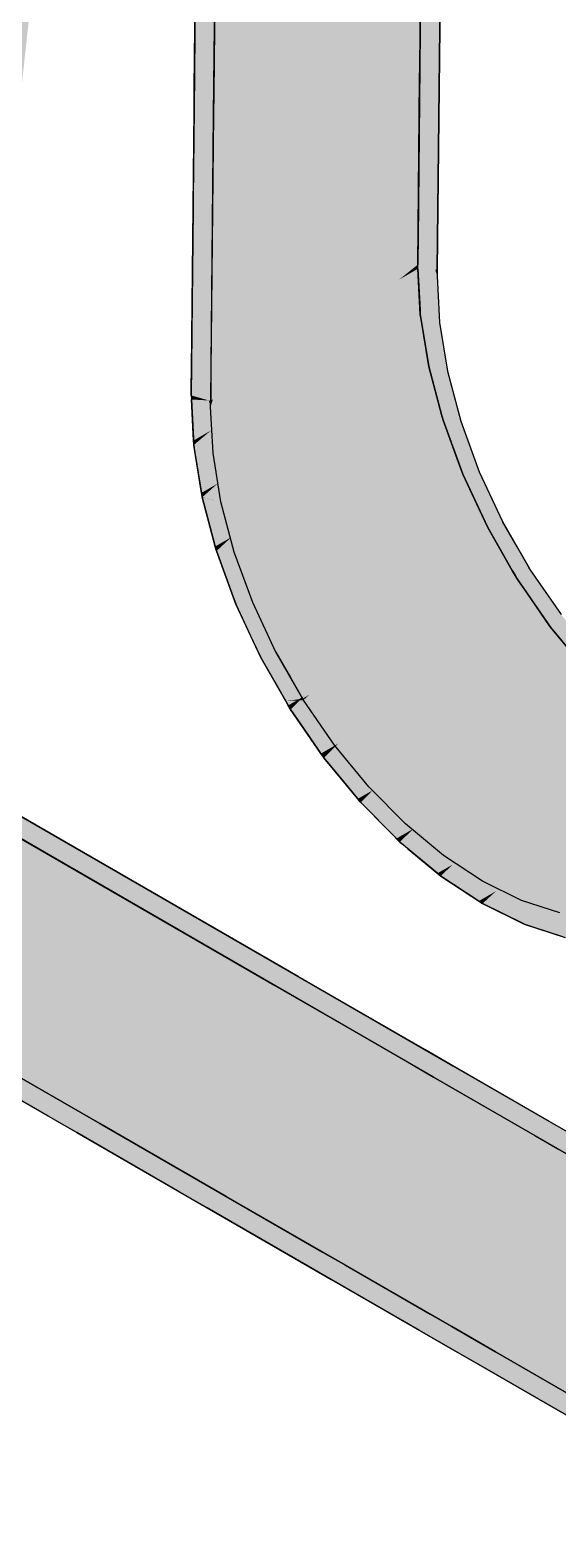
# Model space of a CAD drawing. Extents: x 0 to 2378, y 0 to 1682.
# Drawn here: x 1536.9 to 1594.5, y 1063.8 to 1228.6 of the extents above; entities that cross this region are included whole.
import ezdxf

# ---------------------------------------------------------------- set-up
doc = ezdxf.new("R2010")
doc.units = 0
doc.layers.add('SOMBRA', color=8, linetype='CONTINUOUS')
doc.layers.add('VISIBLE', color=7, linetype='CONTINUOUS')

msp = doc.modelspace()

# ---------------------------------------------------------------- linework, layer by layer
at = {"layer": 'SOMBRA', "color": 253}
for points in [[(1554.7913, 1222.2462), (1576.3076, 1260.771), (1566.5639, 1229.0431)], [(1554.7913, 1222.2462), (1555.0583, 1248.5027), (1576.3076, 1260.771)], [(1538.2892, 1244.0328), (1531.7746, 1205.1557), (1536.78, 1244.3944)], [(1538.2892, 1244.0328), (1531.8221, 1205.1531), (1531.7746, 1205.1557)], [(1538.2892, 1244.0328), (1536.7571, 1230.0355), (1531.8221, 1205.1531)], [(1565.6814, 1226.1692), (1579.5401, 1236.5348), (1579.5159, 1234.1566)], [(1565.6814, 1226.1692), (1566.5639, 1229.0431), (1579.5401, 1236.5348)], [(1555.1637, 1191.9211), (1579.5159, 1234.1566), (1579.2277, 1205.8145)], [(1555.1637, 1191.9211), (1565.6814, 1226.1692), (1579.5159, 1234.1566)], [(1581.2624, 1202.3792), (1579.4183, 1224.556), (1579.5159, 1234.1566)], [(1581.2624, 1202.3792), (1579.5159, 1234.1566), (1580.9586, 1233.811)], [(1581.2624, 1202.3792), (1580.9586, 1233.811), (1581.3121, 1202.3764)], [(1581.3121, 1202.3764), (1580.9586, 1233.811), (1581.5588, 1233.6672)], [(1581.3121, 1202.3764), (1581.5588, 1233.6672), (1581.3249, 1202.3757)], [(1581.3249, 1202.3757), (1581.5588, 1233.6672), (1581.6447, 1233.6466)], [(1581.3249, 1202.3757), (1581.6447, 1233.6466), (1581.3268, 1202.3756)], [(1554.7913, 1222.2462), (1566.5639, 1229.0431), (1565.6814, 1226.1692)], [(1554.479, 1191.5258), (1565.6814, 1226.1692), (1555.1637, 1191.9211)], [(1554.479, 1191.5258), (1554.7672, 1219.8679), (1565.6814, 1226.1692)], [(1554.7913, 1222.2462), (1565.6814, 1226.1692), (1554.7672, 1219.8679)], [(1581.1107, 1202.3877), (1579.4055, 1223.302), (1579.4183, 1224.556)], [(1581.1107, 1202.3877), (1579.4183, 1224.556), (1581.2624, 1202.3792)], [(1579.2211, 1202.4937), (1579.1985, 1202.9377), (1579.4055, 1223.302)], [(1579.2211, 1202.4937), (1579.4055, 1223.302), (1581.1107, 1202.3877)], [(1554.4551, 1189.171), (1579.2277, 1205.8145), (1579.2038, 1203.4597)], [(1554.4551, 1189.171), (1555.1637, 1191.9211), (1579.2277, 1205.8145)], [(1554.4497, 1188.649), (1579.2038, 1203.4597), (1579.1985, 1202.9377)], [(1554.4497, 1188.649), (1554.4551, 1189.171), (1579.2038, 1203.4597)], [(1577.1668, 1201.3077), (1554.4497, 1188.649), (1579.1985, 1202.9377)], [(1577.1668, 1201.3077), (1554.4723, 1188.205), (1554.4497, 1188.649)], [(1554.7006, 1183.714), (1554.4723, 1188.205), (1577.1668, 1201.3077)], [(1554.7006, 1183.714), (1577.1668, 1201.3077), (1556.617, 1184.8205)], [(1556.617, 1184.8205), (1579.2211, 1202.4937), (1579.4493, 1198.0027)], [(1556.617, 1184.8205), (1577.1668, 1201.3077), (1579.2211, 1202.4937)], [(1577.1668, 1201.3077), (1579.1985, 1202.9377), (1579.2211, 1202.4937)], [(1579.5685, 1196.9312), (1579.4743, 1197.5121), (1579.2211, 1202.4937)], [(1579.5685, 1196.9312), (1579.2211, 1202.4937), (1581.1107, 1202.3877)], [(1579.5685, 1196.9312), (1581.1107, 1202.3877), (1581.5814, 1196.614)], [(1581.1107, 1202.3877), (1581.3198, 1201.6885), (1581.5814, 1196.614)], [(1581.1107, 1202.3877), (1581.2624, 1202.3792), (1581.3198, 1201.6885)], [(1581.2624, 1202.3792), (1581.3121, 1202.3764), (1581.3198, 1201.6885)], [(1581.3121, 1202.3764), (1581.3249, 1202.3757), (1581.3198, 1201.6885)], [(1581.3249, 1202.3757), (1581.3268, 1202.3756), (1581.3198, 1201.6885)], [(1554.7255, 1183.2234), (1579.4493, 1198.0027), (1579.4743, 1197.5121)], [(1554.7255, 1183.2234), (1556.617, 1184.8205), (1579.4493, 1198.0027)], [(1557.348, 1179.0208), (1554.7255, 1183.2234), (1579.4743, 1197.5121)], [(1557.348, 1179.0208), (1579.4743, 1197.5121), (1580.322, 1192.2849)], [(1580.3971, 1191.8222), (1579.5685, 1196.9312), (1581.5814, 1196.614)], [(1580.3971, 1191.8222), (1581.5814, 1196.614), (1582.4441, 1191.2904)], [(1554.4551, 1189.171), (1554.4597, 1189.6286), (1555.1637, 1191.9211)], [(1554.479, 1191.5258), (1555.1637, 1191.9211), (1554.4597, 1189.6286)], [(1555.6518, 1177.512), (1580.322, 1192.2849), (1580.4006, 1191.8007)], [(1555.6518, 1177.512), (1557.348, 1179.0208), (1580.322, 1192.2849)], [(1581.7931, 1186.573), (1580.4006, 1191.8007), (1580.3971, 1191.8222)], [(1581.7931, 1186.573), (1580.3971, 1191.8222), (1582.4441, 1191.2904)], [(1581.7931, 1186.573), (1582.4441, 1191.2904), (1583.9007, 1185.8199)], [(1583.6526, 1181.3134), (1581.9633, 1185.9342), (1581.7931, 1186.573)], [(1583.6526, 1181.3134), (1581.7931, 1186.573), (1583.9007, 1185.8199)], [(1554.7006, 1183.714), (1556.617, 1184.8205), (1554.7216, 1183.2998)], [(1554.7255, 1183.2234), (1554.7216, 1183.2998), (1556.617, 1184.8205)], [(1583.6526, 1181.3134), (1583.9007, 1185.8199), (1585.916, 1180.3044)], [(1557.348, 1179.0208), (1555.5733, 1177.9962), (1554.7255, 1183.2234)], [(1585.9124, 1176.2047), (1584.1199, 1180.035), (1583.6526, 1181.3134)], [(1585.9124, 1176.2047), (1583.6526, 1181.3134), (1585.916, 1180.3044)], [(1585.9124, 1176.2047), (1585.916, 1180.3044), (1588.4474, 1174.8829)], [(1557.348, 1179.0208), (1555.6388, 1177.5925), (1555.5733, 1177.9962)], [(1555.6518, 1177.512), (1555.6388, 1177.5925), (1557.348, 1179.0208)], [(1591.2179, 1169.7737), (1586.8423, 1174.2175), (1585.9124, 1176.2047)], [(1591.2179, 1169.7737), (1585.9124, 1176.2047), (1588.4474, 1174.8829)], [(1588.4474, 1174.8829), (1563.6987, 1160.5942), (1565.2929, 1157.8113)], [(1588.4474, 1174.8829), (1565.2929, 1157.8113), (1576.9127, 1164.5199)], [(1590.0417, 1172.1), (1588.4474, 1174.8829), (1576.9127, 1164.5199)], [(1591.2179, 1169.7737), (1588.468, 1171.3768), (1586.8423, 1174.2175)], [(1591.2179, 1169.7737), (1588.4474, 1174.8829), (1591.3622, 1169.7948)], [(1591.3622, 1169.7948), (1590.0417, 1172.1), (1576.9127, 1164.5199)], [(1589.5266, 1169.5272), (1588.468, 1171.3768), (1591.2179, 1169.7737)], [(1591.4526, 1169.6369), (1567.3583, 1155.9361), (1566.7039, 1155.3482)], [(1591.4526, 1169.6369), (1566.7039, 1155.3482), (1570.1051, 1150.4125)], [(1591.4526, 1169.6369), (1591.3622, 1169.7948), (1567.3583, 1155.9361)], [(1591.3622, 1169.7948), (1576.9127, 1164.5199), (1567.3583, 1155.9361)], [(1594.8538, 1164.7012), (1591.4526, 1169.6369), (1570.1051, 1150.4125)], [(1591.1296, 1167.0463), (1589.5266, 1169.5272), (1591.2179, 1169.7737)], [(1591.1296, 1167.0463), (1590.0526, 1168.6081), (1589.5266, 1169.5272)], [(1591.1296, 1167.0463), (1591.2179, 1169.7737), (1591.4526, 1169.6369)], [(1591.1296, 1167.0463), (1591.4526, 1169.6369), (1594.8538, 1164.7012)], [(1591.2179, 1169.7737), (1591.3622, 1169.7948), (1591.4526, 1169.6369)], [(1593.5883, 1163.4811), (1591.1296, 1167.0463), (1594.8538, 1164.7012)], [(1565.2929, 1157.8113), (1567.3583, 1155.9361), (1576.9127, 1164.5199)], [(1594.8538, 1164.7012), (1570.1051, 1150.4125), (1573.8457, 1145.8769)], [(1598.5944, 1160.1655), (1594.8538, 1164.7012), (1573.8457, 1145.8769)], [(1593.5883, 1163.4811), (1594.8538, 1164.7012), (1598.5944, 1160.1655)], [(1595.8266, 1160.7398), (1593.7012, 1163.3172), (1593.5883, 1163.4811)], [(1595.8266, 1160.7398), (1593.5883, 1163.4811), (1598.5944, 1160.1655)], [(1506.1259, 1157.3677), (1566.6971, 1122.3657), (1506.0827, 1157.3614)], [(1506.2693, 1157.3886), (1566.7217, 1122.3753), (1506.1259, 1157.3677)], [(1506.1259, 1157.3677), (1566.7217, 1122.3753), (1566.6971, 1122.3657)], [(1506.6862, 1157.4494), (1566.8036, 1122.407), (1506.2693, 1157.3886)], [(1506.2693, 1157.3886), (1566.8036, 1122.407), (1566.7217, 1122.3753)], [(1508.1205, 1157.6585), (1567.245, 1122.5782), (1506.6862, 1157.4494)], [(1506.6862, 1157.4494), (1567.245, 1122.5782), (1566.8036, 1122.407)], [(1509.47, 1157.8553), (1568.0698, 1122.898), (1508.1205, 1157.6585)], [(1508.1205, 1157.6585), (1568.0698, 1122.898), (1567.245, 1122.5782)], [(1509.47, 1157.8553), (1569.2351, 1123.3499), (1568.0698, 1122.898)], [(1565.2929, 1157.8113), (1566.6135, 1155.5061), (1567.3583, 1155.9361)], [(1566.6135, 1155.5061), (1566.7039, 1155.3482), (1567.3583, 1155.9361)], [(1566.7217, 1122.3753), (1580.9338, 1114.1461), (1566.6971, 1122.3657)], [(1566.8036, 1122.407), (1580.9527, 1114.1573), (1566.7217, 1122.3753)], [(1566.7217, 1122.3753), (1580.9527, 1114.1573), (1580.9338, 1114.1461)], [(1567.245, 1122.5782), (1581.0153, 1114.1944), (1566.8036, 1122.407)], [(1566.8036, 1122.407), (1581.0153, 1114.1944), (1580.9527, 1114.1573)], [(1568.0698, 1122.898), (1581.4043, 1114.425), (1567.245, 1122.5782)], [(1567.245, 1122.5782), (1581.4043, 1114.425), (1581.0153, 1114.1944)], [(1569.2351, 1123.3499), (1582.0365, 1114.7996), (1568.0698, 1122.898)], [(1568.0698, 1122.898), (1582.0365, 1114.7996), (1581.4043, 1114.425)], [(1569.2351, 1123.3499), (1583.0274, 1115.3869), (1582.0365, 1114.7996)], [(1580.9527, 1114.1573), (1594.4897, 1106.3196), (1580.9338, 1114.1461)], [(1581.0153, 1114.1944), (1594.5028, 1106.3325), (1580.9527, 1114.1573)], [(1580.9527, 1114.1573), (1594.5028, 1106.3325), (1594.4897, 1106.3196)], [(1581.4043, 1114.425), (1594.5463, 1106.3752), (1581.0153, 1114.1944)], [(1581.0153, 1114.1944), (1594.5463, 1106.3752), (1594.5028, 1106.3325)], [(1582.0365, 1114.7996), (1594.8559, 1106.6792), (1581.4043, 1114.425)], [(1581.4043, 1114.425), (1594.8559, 1106.6792), (1594.5463, 1106.3752)], [(1583.0274, 1115.3869), (1595.2959, 1107.1114), (1582.0365, 1114.7996)], [(1582.0365, 1114.7996), (1595.2959, 1107.1114), (1594.8559, 1106.6792)], [(1583.0274, 1115.3869), (1596.0603, 1107.8623), (1595.2959, 1107.1114)], [(1594.5028, 1106.3325), (1606.5314, 1099.3673), (1594.4897, 1106.3196)]]:
    msp.add_solid(points, dxfattribs=at)
at = {"layer": 'SOMBRA', "color": 252}
for points in [[(1555.0583, 1248.5027), (1554.7672, 1219.8679), (1556.2098, 1219.5223)], [(1555.0583, 1248.5027), (1556.2098, 1219.5223), (1555.8877, 1248.1678)], [(1555.8877, 1248.1678), (1556.2098, 1219.5223), (1556.8101, 1219.3785)], [(1555.8877, 1248.1678), (1556.8101, 1219.3785), (1557.0219, 1247.7098)], [(1557.0219, 1247.7098), (1556.8101, 1219.3785), (1556.896, 1219.3579)], [(1557.0219, 1247.7098), (1556.896, 1219.3579), (1557.1836, 1247.6445)], [(1557.1836, 1247.6445), (1556.9202, 1221.7381), (1569.1393, 1228.7929)], [(1527.2024, 1237.6318), (1534.3996, 1208.497), (1538.2892, 1244.0328)], [(1581.3605, 1205.6868), (1581.6447, 1233.6466), (1568.2681, 1225.9236)], [(1581.6447, 1233.6466), (1569.1393, 1228.7929), (1568.2681, 1225.9236)], [(1556.9202, 1221.7381), (1568.2681, 1225.9236), (1569.1393, 1228.7929)], [(1556.896, 1219.3579), (1558.0345, 1192.2196), (1568.2681, 1225.9236)], [(1556.9202, 1221.7381), (1556.896, 1219.3579), (1568.2681, 1225.9236)], [(1581.3605, 1205.6868), (1568.2681, 1225.9236), (1558.0345, 1192.2196)], [(1554.7672, 1219.8679), (1554.6695, 1210.2673), (1556.5136, 1188.0905)], [(1554.7672, 1219.8679), (1556.5136, 1188.0905), (1556.5633, 1188.0877)], [(1554.7672, 1219.8679), (1556.5633, 1188.0877), (1556.2098, 1219.5223)], [(1556.2098, 1219.5223), (1556.5633, 1188.0877), (1556.5762, 1188.087)], [(1556.2098, 1219.5223), (1556.5762, 1188.087), (1556.8101, 1219.3785)], [(1556.8101, 1219.3785), (1556.5762, 1188.087), (1556.5781, 1188.0869)], [(1556.8101, 1219.3785), (1556.5781, 1188.0869), (1556.896, 1219.3579)], [(1556.896, 1219.3579), (1556.6117, 1191.3981), (1558.0345, 1192.2196)], [(1554.6568, 1209.0133), (1556.5136, 1188.0905), (1554.6695, 1210.2673)], [(1554.4497, 1188.649), (1556.362, 1188.099), (1554.6568, 1209.0133)], [(1554.6568, 1209.0133), (1556.362, 1188.099), (1556.5136, 1188.0905)], [(1581.3268, 1202.3756), (1581.3605, 1205.6868), (1558.0345, 1192.2196)], [(1581.3198, 1201.6885), (1556.5711, 1187.3998), (1556.8327, 1182.3253)], [(1581.3198, 1201.6885), (1556.8226, 1188.2281), (1556.5711, 1187.3998)], [(1581.3198, 1201.6885), (1581.3268, 1202.3756), (1556.8226, 1188.2281)], [(1581.3268, 1202.3756), (1558.0345, 1192.2196), (1556.8226, 1188.2281)], [(1581.5814, 1196.614), (1581.3198, 1201.6885), (1556.8327, 1182.3253)], [(1581.5814, 1196.614), (1556.8327, 1182.3253), (1557.6954, 1177.0017)], [(1582.4441, 1191.2904), (1581.5814, 1196.614), (1557.6954, 1177.0017)], [(1558.8688, 1173.1779), (1555.6518, 1177.512), (1580.4006, 1191.8007)], [(1556.6117, 1191.3981), (1556.8226, 1188.2281), (1558.0345, 1192.2196)], [(1558.8688, 1173.1779), (1580.4006, 1191.8007), (1581.83, 1186.4346)], [(1556.6117, 1191.3981), (1556.5781, 1188.0869), (1556.8226, 1188.2281)], [(1582.4441, 1191.2904), (1557.6954, 1177.0017), (1559.152, 1171.5312)], [(1583.9007, 1185.8199), (1582.4441, 1191.2904), (1559.152, 1171.5312)], [(1554.4497, 1188.649), (1554.4723, 1188.205), (1556.362, 1188.099)], [(1554.7255, 1183.2234), (1556.362, 1188.099), (1554.4723, 1188.205)], [(1556.5781, 1188.0869), (1556.5711, 1187.3998), (1556.8226, 1188.2281)], [(1554.7255, 1183.2234), (1556.8327, 1182.3253), (1556.362, 1188.099)], [(1556.362, 1188.099), (1556.8327, 1182.3253), (1556.5711, 1187.3998)], [(1556.362, 1188.099), (1556.5711, 1187.3998), (1556.5136, 1188.0905)], [(1556.5136, 1188.0905), (1556.5711, 1187.3998), (1556.5633, 1188.0877)], [(1556.5633, 1188.0877), (1556.5711, 1187.3998), (1556.5762, 1188.087)], [(1556.5762, 1188.087), (1556.5711, 1187.3998), (1556.5781, 1188.0869)], [(1557.2145, 1171.6455), (1581.83, 1186.4346), (1581.9633, 1185.9342)], [(1557.2145, 1171.6455), (1558.8688, 1173.1779), (1581.83, 1186.4346)], [(1559.3408, 1165.8294), (1557.2145, 1171.6455), (1581.9633, 1185.9342)], [(1583.9007, 1185.8199), (1559.152, 1171.5312), (1561.1673, 1166.0158)], [(1559.3712, 1165.7463), (1559.3408, 1165.8294), (1581.9633, 1185.9342)], [(1559.3712, 1165.7463), (1581.9633, 1185.9342), (1584.1199, 1180.035)], [(1585.916, 1180.3044), (1583.9007, 1185.8199), (1561.1673, 1166.0158)], [(1554.7255, 1183.2234), (1554.8197, 1182.6425), (1556.8327, 1182.3253)], [(1555.6483, 1177.5335), (1556.8327, 1182.3253), (1554.8197, 1182.6425)], [(1555.6483, 1177.5335), (1557.6954, 1177.0017), (1556.8327, 1182.3253)], [(1562.0552, 1160.0107), (1559.3712, 1165.7463), (1584.1199, 1180.035)], [(1585.916, 1180.3044), (1561.1673, 1166.0158), (1563.6987, 1160.5942)], [(1562.0936, 1159.9288), (1562.0552, 1160.0107), (1584.1199, 1180.035)], [(1562.0936, 1159.9288), (1584.1199, 1180.035), (1586.8423, 1174.2175)], [(1588.4474, 1174.8829), (1585.916, 1180.3044), (1563.6987, 1160.5942)], [(1555.6518, 1177.512), (1557.6954, 1177.0017), (1555.6483, 1177.5335)], [(1558.8688, 1173.1779), (1557.0812, 1172.1459), (1555.6518, 1177.512)], [(1555.6518, 1177.512), (1557.0444, 1172.2843), (1559.152, 1171.5312)], [(1555.6518, 1177.512), (1559.152, 1171.5312), (1557.6954, 1177.0017)], [(1577.518, 1165.6555), (1562.0936, 1159.9288), (1586.8423, 1174.2175)], [(1577.518, 1165.6555), (1586.8423, 1174.2175), (1588.2096, 1171.8283)], [(1557.2145, 1171.6455), (1559.152, 1171.5312), (1557.0444, 1172.2843)], [(1558.8688, 1173.1779), (1557.1925, 1171.7281), (1557.0812, 1172.1459)], [(1557.2145, 1171.6455), (1557.1925, 1171.7281), (1558.8688, 1173.1779)], [(1557.2145, 1171.6455), (1558.9039, 1167.0247), (1561.1673, 1166.0158)], [(1557.2145, 1171.6455), (1561.1673, 1166.0158), (1559.152, 1171.5312)], [(1568.5371, 1157.4088), (1588.2096, 1171.8283), (1589.5266, 1169.5272)], [(1568.5371, 1157.4088), (1577.518, 1165.6555), (1588.2096, 1171.8283)], [(1565.3038, 1154.3194), (1589.7947, 1169.0587), (1590.0526, 1168.6081)], [(1565.3038, 1154.3194), (1566.7089, 1155.7301), (1589.7947, 1169.0587)], [(1570.5373, 1150.6119), (1565.3038, 1154.3194), (1590.0526, 1168.6081)], [(1566.7089, 1155.7301), (1589.5266, 1169.5272), (1589.7947, 1169.0587)], [(1566.7089, 1155.7301), (1568.5371, 1157.4088), (1589.5266, 1169.5272)], [(1570.5373, 1150.6119), (1590.0526, 1168.6081), (1593.3716, 1163.7953)], [(1559.3712, 1165.7463), (1561.1673, 1166.0158), (1558.9039, 1167.0247)], [(1559.3712, 1165.7463), (1563.6987, 1160.5942), (1561.1673, 1166.0158)], [(1559.3712, 1165.7463), (1561.1636, 1161.916), (1563.6987, 1160.5942)], [(1577.518, 1165.6555), (1563.4609, 1157.5396), (1562.0936, 1159.9288)], [(1577.518, 1165.6555), (1564.7779, 1155.2385), (1563.4609, 1157.5396)], [(1577.518, 1165.6555), (1568.5371, 1157.4088), (1564.7779, 1155.2385)], [(1568.9525, 1149.0285), (1593.3716, 1163.7953), (1593.7012, 1163.3172)], [(1568.9525, 1149.0285), (1570.5373, 1150.6119), (1593.3716, 1163.7953)], [(1562.0936, 1159.9288), (1563.6987, 1160.5942), (1561.1636, 1161.916)], [(1574.2731, 1145.4898), (1568.9525, 1149.0285), (1593.7012, 1163.3172)], [(1574.2731, 1145.4898), (1593.7012, 1163.3172), (1597.3941, 1158.8388)], [(1562.0936, 1159.9288), (1566.6135, 1155.5061), (1563.6987, 1160.5942)], [(1562.0936, 1159.9288), (1563.7193, 1157.0881), (1566.4692, 1155.4851)], [(1562.0936, 1159.9288), (1566.4692, 1155.4851), (1566.6135, 1155.5061)], [(1572.9618, 1144.1663), (1597.3941, 1158.8388), (1597.7105, 1158.455)], [(1572.9618, 1144.1663), (1574.2731, 1145.4898), (1597.3941, 1158.8388)], [(1578.7126, 1141.2816), (1572.9618, 1144.1663), (1597.7105, 1158.455)], [(1578.7126, 1141.2816), (1597.7105, 1158.455), (1601.6134, 1154.5034)], [(1506.0827, 1157.3614), (1551.3146, 1117.0805), (1490.2461, 1148.2181)], [(1506.0827, 1157.3614), (1563.5829, 1124.1636), (1551.3146, 1117.0805)], [(1564.7779, 1155.2385), (1566.4692, 1155.4851), (1563.7193, 1157.0881)], [(1565.046, 1154.77), (1564.7779, 1155.2385), (1568.5371, 1157.4088)], [(1565.046, 1154.77), (1568.5371, 1157.4088), (1566.7089, 1155.7301)], [(1564.7779, 1155.2385), (1566.7039, 1155.3482), (1566.4692, 1155.4851)], [(1564.7779, 1155.2385), (1570.1051, 1150.4125), (1566.7039, 1155.3482)], [(1564.7779, 1155.2385), (1565.3038, 1154.3194), (1566.3809, 1152.7576)], [(1564.7779, 1155.2385), (1566.3809, 1152.7576), (1570.1051, 1150.4125)], [(1565.046, 1154.77), (1566.7089, 1155.7301), (1565.2586, 1154.3984)], [(1565.3038, 1154.3194), (1565.2586, 1154.3984), (1566.7089, 1155.7301)], [(1566.4692, 1155.4851), (1566.7039, 1155.3482), (1566.6135, 1155.5061)], [(1570.5373, 1150.6119), (1568.6228, 1149.5066), (1565.3038, 1154.3194)], [(1577.2398, 1139.8348), (1601.6134, 1154.5034), (1601.9885, 1154.1235)], [(1577.2398, 1139.8348), (1578.7126, 1141.2816), (1601.6134, 1154.5034)], [(1583.0042, 1137.3708), (1577.2398, 1139.8348), (1601.9885, 1154.1235)], [(1583.0042, 1137.3708), (1601.9885, 1154.1235), (1606.1003, 1150.7053)], [(1568.8395, 1149.1924), (1570.1051, 1150.4125), (1566.3809, 1152.7576)], [(1570.5373, 1150.6119), (1568.9011, 1149.1031), (1568.6228, 1149.5066)], [(1568.8395, 1149.1924), (1573.8457, 1145.8769), (1570.1051, 1150.4125)], [(1568.9525, 1149.0285), (1568.9011, 1149.1031), (1570.5373, 1150.6119)], [(1581.7087, 1136.1197), (1606.1003, 1150.7053), (1606.4575, 1150.4084)], [(1581.7087, 1136.1197), (1583.0042, 1137.3708), (1606.1003, 1150.7053)], [(1587.7515, 1134.4706), (1581.7087, 1136.1197), (1606.4575, 1150.4084)], [(1587.7515, 1134.4706), (1606.4575, 1150.4084), (1610.6108, 1147.6685)], [(1568.9525, 1149.0285), (1573.8457, 1145.8769), (1568.8395, 1149.1924)], [(1574.2731, 1145.4898), (1572.6454, 1144.5501), (1568.9525, 1149.0285)], [(1568.9525, 1149.0285), (1571.0778, 1146.4511), (1577.8408, 1141.8393)], [(1568.9525, 1149.0285), (1577.8408, 1141.8393), (1573.8457, 1145.8769)], [(1538.8342, 1109.875), (1481.334, 1143.0727), (1490.2461, 1148.2181)], [(1538.8342, 1109.875), (1490.2461, 1148.2181), (1551.3146, 1117.0805)], [(1586.2696, 1133.1109), (1610.6108, 1147.6685), (1611.0183, 1147.3996)], [(1586.2696, 1133.1109), (1587.7515, 1134.4706), (1610.6108, 1147.6685)], [(1590.7662, 1130.8851), (1586.2696, 1133.1109), (1611.0183, 1147.3996)], [(1590.8304, 1130.8533), (1590.7662, 1130.8851), (1611.0183, 1147.3996)], [(1590.8304, 1130.8533), (1611.0183, 1147.3996), (1615.5791, 1145.142)], [(1572.1001, 1145.2113), (1577.8408, 1141.8393), (1571.0778, 1146.4511)], [(1574.2731, 1145.4898), (1572.9053, 1144.2348), (1572.6454, 1144.5501)], [(1572.9618, 1144.1663), (1572.9053, 1144.2348), (1574.2731, 1145.4898)], [(1572.7807, 1144.3859), (1582.0128, 1138.3692), (1572.1001, 1145.2113)], [(1572.1001, 1145.2113), (1582.0128, 1138.3692), (1577.8408, 1141.8393)], [(1572.8319, 1144.3239), (1582.0128, 1138.3692), (1572.7807, 1144.3859)], [(1572.9618, 1144.1663), (1586.2696, 1135.5604), (1572.8319, 1144.3239)], [(1572.8319, 1144.3239), (1586.2696, 1135.5604), (1582.0128, 1138.3692)], [(1578.7126, 1141.2816), (1576.8646, 1140.2147), (1572.9618, 1144.1663)], [(1572.9618, 1144.1663), (1573.9551, 1143.1606), (1586.2696, 1135.5604)], [(1610.6213, 1141.3124), (1590.8304, 1130.8533), (1615.5791, 1145.142)], [(1541.973, 1108.0866), (1481.3772, 1143.079), (1481.334, 1143.0727)], [(1541.973, 1108.0866), (1481.334, 1143.0727), (1541.9483, 1108.077)], [(1542.0549, 1108.1184), (1481.5205, 1143.0999), (1481.3772, 1143.079)], [(1542.0549, 1108.1184), (1481.3772, 1143.079), (1541.973, 1108.0866)], [(1542.4963, 1108.2895), (1481.9374, 1143.1607), (1481.5205, 1143.0999)], [(1542.4963, 1108.2895), (1481.5205, 1143.0999), (1542.0549, 1108.1184)], [(1543.321, 1108.6093), (1483.3718, 1143.3698), (1481.9374, 1143.1607)], [(1543.321, 1108.6093), (1481.9374, 1143.1607), (1542.4963, 1108.2895)], [(1544.4863, 1109.0612), (1484.7213, 1143.5666), (1483.3718, 1143.3698)], [(1544.4863, 1109.0612), (1483.3718, 1143.3698), (1543.321, 1108.6093)], [(1574.8965, 1142.2074), (1586.2696, 1135.5604), (1573.9551, 1143.1606)], [(1575.6255, 1141.4693), (1586.2696, 1135.5604), (1574.8965, 1142.2074)], [(1576.1896, 1140.8981), (1586.2696, 1135.5604), (1575.6255, 1141.4693)], [(1576.6156, 1140.4668), (1586.2696, 1135.5604), (1576.1896, 1140.8981)], [(1576.9251, 1140.1535), (1586.2696, 1135.5604), (1576.6156, 1140.4668)], [(1578.7126, 1141.2816), (1577.1795, 1139.8958), (1576.8646, 1140.2147)], [(1577.2398, 1139.8348), (1577.1795, 1139.8958), (1578.7126, 1141.2816)], [(1610.6213, 1141.3124), (1591.9042, 1130.5061), (1590.8304, 1130.8533)], [(1610.6213, 1141.3124), (1594.938, 1129.525), (1591.9042, 1130.5061)], [(1576.9484, 1140.1298), (1586.2696, 1135.5604), (1576.9251, 1140.1535)], [(1577.2398, 1139.8348), (1590.5263, 1133.4539), (1576.9484, 1140.1298)], [(1576.9484, 1140.1298), (1590.5263, 1133.4539), (1586.2696, 1135.5604)], [(1583.0042, 1137.3708), (1581.3516, 1136.4166), (1577.2398, 1139.8348)], [(1577.2398, 1139.8348), (1577.2469, 1139.8289), (1590.5263, 1133.4539)], [(1577.5154, 1139.6057), (1590.5263, 1133.4539), (1577.2469, 1139.8289)], [(1577.6279, 1139.5121), (1590.5263, 1133.4539), (1577.5154, 1139.6057)], [(1578.1144, 1139.1077), (1590.5263, 1133.4539), (1577.6279, 1139.5121)], [(1578.1144, 1139.1077), (1581.7087, 1136.1197), (1586.2696, 1133.1109)], [(1578.1144, 1139.1077), (1586.2696, 1133.1109), (1590.8304, 1130.8533)], [(1578.1144, 1139.1077), (1590.8304, 1130.8533), (1595.2993, 1129.4081)], [(1578.1144, 1139.1077), (1596.5836, 1129.263), (1590.5263, 1133.4539)], [(1578.1144, 1139.1077), (1595.2993, 1129.4081), (1596.5128, 1129.2356)], [(1578.1144, 1139.1077), (1596.5128, 1129.2356), (1596.5836, 1129.263)], [(1583.0042, 1137.3708), (1581.6458, 1136.1721), (1581.3516, 1136.4166)], [(1581.7087, 1136.1197), (1581.6458, 1136.1721), (1583.0042, 1137.3708)], [(1587.7515, 1134.4706), (1585.862, 1133.3798), (1581.7087, 1136.1197)], [(1587.7515, 1134.4706), (1586.2053, 1133.1533), (1585.862, 1133.3798)], [(1586.2696, 1133.1109), (1586.2053, 1133.1533), (1587.7515, 1134.4706)], [(1596.5836, 1129.263), (1594.6983, 1132.1066), (1590.5263, 1133.4539)], [(1563.5829, 1124.1636), (1554.622, 1115.3942), (1551.3146, 1117.0805)], [(1563.5829, 1124.1636), (1566.6971, 1122.3657), (1554.622, 1115.3942)], [(1566.6971, 1122.3657), (1566.5074, 1109.334), (1554.622, 1115.3942)], [(1566.6971, 1122.3657), (1577.888, 1115.9046), (1566.5074, 1109.334)], [(1541.9483, 1108.077), (1538.8342, 1109.875), (1551.3146, 1117.0805)], [(1541.9483, 1108.077), (1551.3146, 1117.0805), (1554.622, 1115.3942)], [(1577.888, 1115.9046), (1569.7422, 1107.6847), (1566.5074, 1109.334)], [(1577.888, 1115.9046), (1580.9338, 1114.1461), (1569.7422, 1107.6847)], [(1553.1392, 1101.6159), (1541.9483, 1108.077), (1554.622, 1115.3942)], [(1553.1392, 1101.6159), (1554.622, 1115.3942), (1566.5074, 1109.334)], [(1580.9338, 1114.1461), (1581.4845, 1101.6975), (1569.7422, 1107.6847)], [(1580.9338, 1114.1461), (1591.99, 1107.7628), (1581.4845, 1101.6975)], [(1558.2787, 1101.0982), (1544.4863, 1109.0612), (1543.321, 1108.6093)], [(1556.1851, 1099.8574), (1553.1392, 1101.6159), (1566.5074, 1109.334)], [(1556.1851, 1099.8574), (1566.5074, 1109.334), (1569.7422, 1107.6847)], [(1556.2039, 1099.8686), (1541.973, 1108.0866), (1541.9483, 1108.077)], [(1556.2039, 1099.8686), (1541.9483, 1108.077), (1556.1851, 1099.8574)], [(1556.2666, 1099.9057), (1542.0549, 1108.1184), (1541.973, 1108.0866)], [(1556.2666, 1099.9057), (1541.973, 1108.0866), (1556.2039, 1099.8686)], [(1556.6556, 1100.1363), (1542.4963, 1108.2895), (1542.0549, 1108.1184)], [(1556.6556, 1100.1363), (1542.0549, 1108.1184), (1556.2666, 1099.9057)], [(1557.2878, 1100.5109), (1543.321, 1108.6093), (1542.4963, 1108.2895)], [(1557.2878, 1100.5109), (1542.4963, 1108.2895), (1556.6556, 1100.1363)], [(1558.2787, 1101.0982), (1543.321, 1108.6093), (1557.2878, 1100.5109)], [(1567.2413, 1093.4741), (1556.1851, 1099.8574), (1569.7422, 1107.6847)], [(1567.2413, 1093.4741), (1569.7422, 1107.6847), (1581.4845, 1101.6975)], [(1591.99, 1107.7628), (1584.1394, 1100.3438), (1581.4845, 1101.6975)], [(1591.99, 1107.7628), (1594.4897, 1106.3196), (1584.1394, 1100.3438)], [(1594.4897, 1106.3196), (1594.4018, 1095.1112), (1584.1394, 1100.3438)], [(1594.4897, 1106.3196), (1604.1525, 1100.7408), (1594.4018, 1095.1112)], [(1571.3116, 1093.5736), (1558.2787, 1101.0982), (1557.2878, 1100.5109)], [(1569.741, 1092.0309), (1567.2413, 1093.4741), (1581.4845, 1101.6975)], [(1569.741, 1092.0309), (1581.4845, 1101.6975), (1584.1394, 1100.3438)], [(1569.7541, 1092.0438), (1556.2039, 1099.8686), (1556.1851, 1099.8574)], [(1569.7541, 1092.0438), (1556.1851, 1099.8574), (1569.741, 1092.0309)], [(1569.7975, 1092.0865), (1556.2666, 1099.9057), (1556.2039, 1099.8686)], [(1569.7975, 1092.0865), (1556.2039, 1099.8686), (1569.7541, 1092.0438)], [(1570.1071, 1092.3906), (1556.6556, 1100.1363), (1556.2666, 1099.9057)], [(1570.1071, 1092.3906), (1556.2666, 1099.9057), (1569.7975, 1092.0865)], [(1570.5471, 1092.8227), (1557.2878, 1100.5109), (1556.6556, 1100.1363)], [(1570.5471, 1092.8227), (1556.6556, 1100.1363), (1570.1071, 1092.3906)], [(1571.3116, 1093.5736), (1557.2878, 1100.5109), (1570.5471, 1092.8227)], [(1579.4038, 1086.4521), (1569.741, 1092.0309), (1584.1394, 1100.3438)], [(1579.4038, 1086.4521), (1584.1394, 1100.3438), (1594.4018, 1095.1112)], [(1604.1525, 1100.7408), (1596.9283, 1093.823), (1594.4018, 1095.1112)], [(1581.7827, 1085.0787), (1579.4038, 1086.4521), (1594.4018, 1095.1112)], [(1581.7827, 1085.0787), (1594.4018, 1095.1112), (1596.9283, 1093.823)], [(1582.3517, 1085.9781), (1570.5471, 1092.8227), (1570.1071, 1092.3906)], [(1582.9177, 1086.8728), (1571.3116, 1093.5736), (1570.5471, 1092.8227)], [(1582.9177, 1086.8728), (1570.5471, 1092.8227), (1582.3517, 1085.9781)], [(1582.9927, 1084.38), (1581.7827, 1085.0787), (1596.9283, 1093.823)], [(1582.9927, 1084.38), (1596.9283, 1093.823), (1598.2135, 1093.1677)], [(1585.7838, 1082.7686), (1582.9927, 1084.38), (1598.2135, 1093.1677)], [(1585.7838, 1082.7686), (1598.2135, 1093.1677), (1601.1777, 1091.6563)], [(1581.7914, 1085.0925), (1569.7541, 1092.0438), (1569.741, 1092.0309)], [(1581.7914, 1085.0925), (1569.741, 1092.0309), (1581.7827, 1085.0787)], [(1581.8206, 1085.1386), (1569.7975, 1092.0865), (1569.7541, 1092.0438)], [(1581.8206, 1085.1386), (1569.7541, 1092.0438), (1581.7914, 1085.0925)], [(1582.0557, 1085.5103), (1570.1071, 1092.3906), (1569.7975, 1092.0865)], [(1582.0557, 1085.5103), (1569.7975, 1092.0865), (1581.8206, 1085.1386)], [(1582.3517, 1085.9781), (1570.1071, 1092.3906), (1582.0557, 1085.5103)], [(1615.7249, 1065.4821), (1585.7838, 1082.7686), (1601.1777, 1091.6563)], [(1586.7364, 1083.4356), (1582.3517, 1085.9781), (1582.0557, 1085.5103)], [(1587.7011, 1084.1111), (1582.9177, 1086.8728), (1582.3517, 1085.9781)], [(1587.7011, 1084.1111), (1582.3517, 1085.9781), (1586.7364, 1083.4356)], [(1585.7982, 1082.7787), (1581.7914, 1085.0925), (1581.7827, 1085.0787)], [(1585.7982, 1082.7787), (1581.7827, 1085.0787), (1585.7838, 1082.7686)], [(1585.8462, 1082.8123), (1581.8206, 1085.1386), (1581.7914, 1085.0925)], [(1585.8462, 1082.8123), (1581.7914, 1085.0925), (1585.7982, 1082.7787)], [(1586.2501, 1083.0951), (1582.0557, 1085.5103), (1581.8206, 1085.1386)], [(1586.2501, 1083.0951), (1581.8206, 1085.1386), (1585.8462, 1082.8123)], [(1586.7364, 1083.4356), (1582.0557, 1085.5103), (1586.2501, 1083.0951)], [(1618.672, 1063.795), (1585.7982, 1082.7787), (1585.7838, 1082.7686)], [(1618.672, 1063.795), (1585.7838, 1082.7686), (1618.6635, 1063.7855)], [(1618.7002, 1063.8266), (1585.8462, 1082.8123), (1585.7982, 1082.7787)], [(1618.7002, 1063.8266), (1585.7982, 1082.7787), (1618.672, 1063.795)], [(1619.0447, 1064.2112), (1586.2501, 1083.0951), (1585.8462, 1082.8123)], [(1619.0447, 1064.2112), (1585.8462, 1082.8123), (1618.7002, 1063.8266)], [(1619.3342, 1064.5344), (1586.7364, 1083.4356), (1586.2501, 1083.0951)], [(1619.3342, 1064.5344), (1586.2501, 1083.0951), (1619.0447, 1064.2112)], [(1620.1095, 1065.4002), (1587.7011, 1084.1111), (1586.7364, 1083.4356)], [(1620.1095, 1065.4002), (1586.7364, 1083.4356), (1619.3342, 1064.5344)]]:
    msp.add_solid(points, dxfattribs=at)
at = {"layer": 'SOMBRA', "color": 254}
for points in [[(1598.5944, 1160.1655), (1573.8457, 1145.8769), (1577.8408, 1141.8393)], [(1602.5896, 1156.128), (1598.5944, 1160.1655), (1577.8408, 1141.8393)], [(1493.6203, 1148.7045), (1566.1184, 1125.1493), (1509.47, 1157.8553)], [(1602.5896, 1156.128), (1577.8408, 1141.8393), (1582.0128, 1138.3692)], [(1606.7615, 1152.6579), (1602.5896, 1156.128), (1582.0128, 1138.3692)], [(1606.7615, 1152.6579), (1582.0128, 1138.3692), (1586.2696, 1135.5604)], [(1611.0183, 1149.8491), (1606.7615, 1152.6579), (1586.2696, 1135.5604)], [(1541.3696, 1110.8606), (1493.6203, 1148.7045), (1484.7213, 1143.5666)], [(1493.6203, 1148.7045), (1553.8344, 1118.0571), (1566.1184, 1125.1493)], [(1541.3696, 1110.8606), (1553.8344, 1118.0571), (1493.6203, 1148.7045)], [(1611.0183, 1149.8491), (1586.2696, 1135.5604), (1590.5263, 1133.4539)], [(1615.2751, 1147.7426), (1611.0183, 1149.8491), (1590.5263, 1133.4539)], [(1615.2751, 1147.7426), (1590.5263, 1133.4539), (1594.6983, 1132.1066)], [(1553.8344, 1118.0571), (1569.2351, 1123.3499), (1566.1184, 1125.1493)], [(1553.8344, 1118.0571), (1557.1472, 1116.371), (1569.2351, 1123.3499)], [(1557.1472, 1116.371), (1579.9846, 1117.1436), (1569.2351, 1123.3499)], [(1541.3696, 1110.8606), (1557.1472, 1116.371), (1553.8344, 1118.0571)], [(1541.3696, 1110.8606), (1544.4863, 1109.0612), (1557.1472, 1116.371)], [(1555.2359, 1102.8549), (1557.1472, 1116.371), (1544.4863, 1109.0612)], [(1555.2359, 1102.8549), (1568.5734, 1110.5553), (1557.1472, 1116.371)], [(1557.1472, 1116.371), (1568.5734, 1110.5553), (1579.9846, 1117.1436)], [(1568.5734, 1110.5553), (1583.0274, 1115.3869), (1579.9846, 1117.1436)], [(1568.5734, 1110.5553), (1571.8077, 1108.9092), (1583.0274, 1115.3869)], [(1571.8077, 1108.9092), (1593.5558, 1109.3083), (1583.0274, 1115.3869)], [(1555.2359, 1102.8549), (1571.8077, 1108.9092), (1568.5734, 1110.5553)], [(1571.8077, 1108.9092), (1582.9988, 1103.2132), (1593.5558, 1109.3083)], [(1582.9988, 1103.2132), (1596.0603, 1107.8623), (1593.5558, 1109.3083)], [(1555.2359, 1102.8549), (1558.2787, 1101.0982), (1571.8077, 1108.9092)], [(1568.8071, 1095.0196), (1571.8077, 1108.9092), (1558.2787, 1101.0982)], [(1568.8071, 1095.0196), (1582.9988, 1103.2132), (1571.8077, 1108.9092)], [(1582.9988, 1103.2132), (1585.661, 1101.8582), (1596.0603, 1107.8623)], [(1585.661, 1101.8582), (1605.2868, 1102.5354), (1596.0603, 1107.8623)], [(1568.8071, 1095.0196), (1585.661, 1101.8582), (1582.9988, 1103.2132)], [(1585.661, 1101.8582), (1595.4682, 1096.8666), (1605.2868, 1102.5354)], [(1568.8071, 1095.0196), (1571.3116, 1093.5736), (1585.661, 1101.8582)], [(1580.5381, 1088.2467), (1585.661, 1101.8582), (1571.3116, 1093.5736)], [(1580.5381, 1088.2467), (1595.4682, 1096.8666), (1585.661, 1101.8582)], [(1580.5381, 1088.2467), (1597.9976, 1095.5792), (1595.4682, 1096.8666)], [(1580.5381, 1088.2467), (1582.9177, 1086.8728), (1597.9976, 1095.5792)], [(1584.9092, 1085.723), (1597.9976, 1095.5792), (1582.9177, 1086.8728)], [(1584.9092, 1085.723), (1600.1145, 1094.5018), (1597.9976, 1095.5792)], [(1584.9092, 1085.723), (1603.0821, 1092.9913), (1600.1145, 1094.5018)], [(1584.9092, 1085.723), (1587.7011, 1084.1111), (1603.0821, 1092.9913)], [(1617.1763, 1067.0936), (1603.0821, 1092.9913), (1587.7011, 1084.1111)]]:
    msp.add_solid(points, dxfattribs=at)
at = {"layer": 'VISIBLE'}
for p, q in [((1555.0583, 1248.5027), (1554.7672, 1219.8679)), ((1554.7913, 1222.2462), (1555.0583, 1248.5027)), ((1556.896, 1219.3579), (1557.1836, 1247.6445)), ((1557.1836, 1247.6445), (1556.9202, 1221.7381)), ((1579.5159, 1234.1566), (1579.2277, 1205.8145)), ((1579.4183, 1224.556), (1579.5159, 1234.1566)), ((1581.6447, 1233.6466), (1581.3268, 1202.3756)), ((1581.3605, 1205.6868), (1581.6447, 1233.6466)), ((1579.4055, 1223.302), (1579.4183, 1224.556)), ((1579.1985, 1202.9377), (1579.4055, 1223.302)), ((1554.7672, 1219.8679), (1554.7913, 1222.2462)), ((1556.9202, 1221.7381), (1556.896, 1219.3579)), ((1554.479, 1191.5258), (1554.7672, 1219.8679)), ((1554.7672, 1219.8679), (1554.6695, 1210.2673)), ((1556.5781, 1188.0869), (1556.896, 1219.3579)), ((1556.896, 1219.3579), (1556.6117, 1191.3981)), ((1554.6695, 1210.2673), (1554.6568, 1209.0133)), ((1554.6568, 1209.0133), (1554.4497, 1188.649)), ((1579.2277, 1205.8145), (1579.2038, 1203.4597)), ((1581.3268, 1202.3756), (1581.3605, 1205.6868)), ((1579.2038, 1203.4597), (1579.1985, 1202.9377)), ((1579.2211, 1202.4937), (1579.1985, 1202.9377)), ((1579.4743, 1197.5121), (1579.2211, 1202.4937)), ((1579.2211, 1202.4937), (1579.4493, 1198.0027)), ((1581.3268, 1202.3756), (1581.3198, 1201.6885)), ((1581.3198, 1201.6885), (1581.5814, 1196.614)), ((1579.4493, 1198.0027), (1579.4743, 1197.5121)), ((1579.5685, 1196.9312), (1579.4743, 1197.5121)), ((1579.4743, 1197.5121), (1580.322, 1192.2849)), ((1580.3971, 1191.8222), (1579.5685, 1196.9312)), ((1581.5814, 1196.614), (1582.4441, 1191.2904)), ((1554.4597, 1189.6286), (1554.479, 1191.5258)), ((1580.322, 1192.2849), (1580.4006, 1191.8007)), ((1580.4006, 1191.8007), (1580.3971, 1191.8222)), ((1581.7931, 1186.573), (1580.4006, 1191.8007)), ((1580.4006, 1191.8007), (1581.83, 1186.4346)), ((1556.6117, 1191.3981), (1556.5781, 1188.0869)), ((1582.4441, 1191.2904), (1583.9007, 1185.8199)), ((1554.4497, 1188.649), (1554.4551, 1189.171)), ((1554.4497, 1188.649), (1554.4723, 1188.205)), ((1554.4551, 1189.171), (1554.4597, 1189.6286)), ((1554.4723, 1188.205), (1554.7255, 1183.2234)), ((1554.7006, 1183.714), (1554.4723, 1188.205)), ((1556.5711, 1187.3998), (1556.5781, 1188.0869)), ((1556.8327, 1182.3253), (1556.5711, 1187.3998)), ((1581.9633, 1185.9342), (1581.7931, 1186.573)), ((1581.83, 1186.4346), (1581.9633, 1185.9342)), ((1583.6526, 1181.3134), (1581.9633, 1185.9342)), ((1581.9633, 1185.9342), (1584.1199, 1180.035)), ((1583.9007, 1185.8199), (1585.916, 1180.3044)), ((1554.7216, 1183.2998), (1554.7006, 1183.714)), ((1554.7255, 1183.2234), (1554.7216, 1183.2998)), ((1554.7255, 1183.2234), (1554.8197, 1182.6425)), ((1555.5733, 1177.9962), (1554.7255, 1183.2234)), ((1554.8197, 1182.6425), (1555.6483, 1177.5335)), ((1557.6954, 1177.0017), (1556.8327, 1182.3253)), ((1584.1199, 1180.035), (1583.6526, 1181.3134)), ((1585.9124, 1176.2047), (1584.1199, 1180.035)), ((1584.1199, 1180.035), (1586.8423, 1174.2175)), ((1585.916, 1180.3044), (1588.4474, 1174.8829)), ((1555.6388, 1177.5925), (1555.5733, 1177.9962)), ((1555.6518, 1177.512), (1555.6388, 1177.5925)), ((1555.6483, 1177.5335), (1555.6518, 1177.512)), ((1555.6518, 1177.512), (1557.0444, 1172.2843)), ((1557.0812, 1172.1459), (1555.6518, 1177.512)), ((1559.152, 1171.5312), (1557.6954, 1177.0017)), ((1586.8423, 1174.2175), (1585.9124, 1176.2047)), ((1588.468, 1171.3768), (1586.8423, 1174.2175)), ((1586.8423, 1174.2175), (1588.2096, 1171.8283)), ((1588.4474, 1174.8829), (1591.3622, 1169.7948)), ((1590.0417, 1172.1), (1588.4474, 1174.8829)), ((1557.0444, 1172.2843), (1557.2145, 1171.6455)), ((1557.1925, 1171.7281), (1557.0812, 1172.1459)), ((1557.2145, 1171.6455), (1557.1925, 1171.7281)), ((1557.2145, 1171.6455), (1558.9039, 1167.0247)), ((1559.3408, 1165.8294), (1557.2145, 1171.6455)), ((1588.2096, 1171.8283), (1589.5266, 1169.5272)), ((1591.3622, 1169.7948), (1590.0417, 1172.1)), ((1561.1673, 1166.0158), (1559.152, 1171.5312)), ((1589.5266, 1169.5272), (1588.468, 1171.3768)), ((1590.0526, 1168.6081), (1589.5266, 1169.5272)), ((1589.5266, 1169.5272), (1589.7947, 1169.0587)), ((1589.7947, 1169.0587), (1590.0526, 1168.6081)), ((1591.1296, 1167.0463), (1590.0526, 1168.6081)), ((1590.0526, 1168.6081), (1593.3716, 1163.7953)), ((1591.3622, 1169.7948), (1591.4526, 1169.6369)), ((1591.4526, 1169.6369), (1594.8538, 1164.7012)), ((1558.9039, 1167.0247), (1559.3712, 1165.7463)), ((1593.5883, 1163.4811), (1591.1296, 1167.0463)), ((1559.3712, 1165.7463), (1559.3408, 1165.8294)), ((1559.3712, 1165.7463), (1561.1636, 1161.916)), ((1562.0552, 1160.0107), (1559.3712, 1165.7463)), ((1563.6987, 1160.5942), (1561.1673, 1166.0158)), ((1593.3716, 1163.7953), (1593.7012, 1163.3172)), ((1593.7012, 1163.3172), (1593.5883, 1163.4811)), ((1561.1636, 1161.916), (1562.0936, 1159.9288)), ((1595.8266, 1160.7398), (1593.7012, 1163.3172)), ((1593.7012, 1163.3172), (1597.3941, 1158.8388)), ((1566.6135, 1155.5061), (1563.6987, 1160.5942)), ((1563.6987, 1160.5942), (1565.2929, 1157.8113)), ((1562.0936, 1159.9288), (1562.0552, 1160.0107)), ((1562.0936, 1159.9288), (1563.7193, 1157.0881)), ((1563.4609, 1157.5396), (1562.0936, 1159.9288)), ((1566.6971, 1122.3657), (1506.0827, 1157.3614)), ((1506.0827, 1157.3614), (1563.5829, 1124.1636)), ((1509.47, 1157.8553), (1569.2351, 1123.3499)), ((1566.1184, 1125.1493), (1509.47, 1157.8553)), ((1564.7779, 1155.2385), (1563.4609, 1157.5396)), ((1563.7193, 1157.0881), (1564.7779, 1155.2385)), ((1565.2929, 1157.8113), (1566.6135, 1155.5061)), ((1564.7779, 1155.2385), (1565.3038, 1154.3194)), ((1565.046, 1154.77), (1564.7779, 1155.2385)), ((1566.7039, 1155.3482), (1566.6135, 1155.5061)), ((1570.1051, 1150.4125), (1566.7039, 1155.3482)), ((1565.2586, 1154.3984), (1565.046, 1154.77)), ((1565.3038, 1154.3194), (1565.2586, 1154.3984)), ((1565.3038, 1154.3194), (1566.3809, 1152.7576)), ((1568.6228, 1149.5066), (1565.3038, 1154.3194)), ((1566.3809, 1152.7576), (1568.8395, 1149.1924)), ((1573.8457, 1145.8769), (1570.1051, 1150.4125)), ((1568.9011, 1149.1031), (1568.6228, 1149.5066)), ((1568.8395, 1149.1924), (1568.9525, 1149.0285)), ((1568.9525, 1149.0285), (1568.9011, 1149.1031)), ((1568.9525, 1149.0285), (1571.0778, 1146.4511)), ((1572.6454, 1144.5501), (1568.9525, 1149.0285)), ((1571.0778, 1146.4511), (1572.1001, 1145.2113)), ((1577.8408, 1141.8393), (1573.8457, 1145.8769)), ((1572.1001, 1145.2113), (1572.7807, 1144.3859)), ((1572.9053, 1144.2348), (1572.6454, 1144.5501)), ((1572.7807, 1144.3859), (1572.8319, 1144.3239)), ((1572.8319, 1144.3239), (1572.9618, 1144.1663)), ((1572.9618, 1144.1663), (1572.9053, 1144.2348)), ((1572.9618, 1144.1663), (1573.9551, 1143.1606)), ((1576.8646, 1140.2147), (1572.9618, 1144.1663)), ((1481.334, 1143.0727), (1541.9483, 1108.077)), ((1538.8342, 1109.875), (1481.334, 1143.0727)), ((1544.4863, 1109.0612), (1484.7213, 1143.5666)), ((1484.7213, 1143.5666), (1541.3696, 1110.8606)), ((1573.9551, 1143.1606), (1574.8965, 1142.2074)), ((1574.8965, 1142.2074), (1575.6255, 1141.4693)), ((1575.6255, 1141.4693), (1576.1896, 1140.8981)), ((1576.1896, 1140.8981), (1576.6156, 1140.4668)), ((1576.6156, 1140.4668), (1576.9251, 1140.1535)), ((1582.0128, 1138.3692), (1577.8408, 1141.8393)), ((1577.1795, 1139.8958), (1576.8646, 1140.2147)), ((1576.9251, 1140.1535), (1576.9484, 1140.1298)), ((1576.9484, 1140.1298), (1577.2398, 1139.8348)), ((1577.2398, 1139.8348), (1577.1795, 1139.8958)), ((1577.2398, 1139.8348), (1577.2469, 1139.8289)), ((1581.3516, 1136.4166), (1577.2398, 1139.8348)), ((1577.2469, 1139.8289), (1577.5154, 1139.6057)), ((1577.5154, 1139.6057), (1577.6279, 1139.5121)), ((1577.6279, 1139.5121), (1578.1144, 1139.1077)), ((1578.1144, 1139.1077), (1581.7087, 1136.1197)), ((1586.2696, 1135.5604), (1582.0128, 1138.3692)), ((1581.6458, 1136.1721), (1581.3516, 1136.4166)), ((1581.7087, 1136.1197), (1581.6458, 1136.1721)), ((1581.7087, 1136.1197), (1586.2696, 1133.1109)), ((1585.862, 1133.3798), (1581.7087, 1136.1197)), ((1590.5263, 1133.4539), (1586.2696, 1135.5604)), ((1586.2053, 1133.1533), (1585.862, 1133.3798)), ((1586.2696, 1133.1109), (1586.2053, 1133.1533)), ((1586.2696, 1133.1109), (1590.8304, 1130.8533)), ((1590.7662, 1130.8851), (1586.2696, 1133.1109)), ((1594.6983, 1132.1066), (1590.5263, 1133.4539)), ((1590.8304, 1130.8533), (1590.7662, 1130.8851)), ((1590.8304, 1130.8533), (1595.2993, 1129.4081)), ((1591.9042, 1130.5061), (1590.8304, 1130.8533)), ((1594.938, 1129.525), (1591.9042, 1130.5061)), ((1563.5829, 1124.1636), (1566.6971, 1122.3657)), ((1569.2351, 1123.3499), (1566.1184, 1125.1493)), ((1580.9338, 1114.1461), (1566.6971, 1122.3657)), ((1566.6971, 1122.3657), (1577.888, 1115.9046)), ((1569.2351, 1123.3499), (1583.0274, 1115.3869)), ((1579.9846, 1117.1436), (1569.2351, 1123.3499)), ((1577.888, 1115.9046), (1580.9338, 1114.1461)), ((1583.0274, 1115.3869), (1579.9846, 1117.1436)), ((1594.4897, 1106.3196), (1580.9338, 1114.1461)), ((1580.9338, 1114.1461), (1591.99, 1107.7628)), ((1583.0274, 1115.3869), (1596.0603, 1107.8623)), ((1593.5558, 1109.3083), (1583.0274, 1115.3869)), ((1541.3696, 1110.8606), (1544.4863, 1109.0612)), ((1541.9483, 1108.077), (1538.8342, 1109.875)), ((1558.2787, 1101.0982), (1544.4863, 1109.0612)), ((1544.4863, 1109.0612), (1555.2359, 1102.8549)), ((1596.0603, 1107.8623), (1593.5558, 1109.3083)), ((1541.9483, 1108.077), (1556.1851, 1099.8574)), ((1553.1392, 1101.6159), (1541.9483, 1108.077)), ((1591.99, 1107.7628), (1594.4897, 1106.3196)), ((1606.5314, 1099.3673), (1594.4897, 1106.3196)), ((1594.4897, 1106.3196), (1604.1525, 1100.7408)), ((1555.2359, 1102.8549), (1558.2787, 1101.0982)), ((1556.1851, 1099.8574), (1553.1392, 1101.6159)), ((1571.3116, 1093.5736), (1558.2787, 1101.0982)), ((1558.2787, 1101.0982), (1568.8071, 1095.0196)), ((1556.1851, 1099.8574), (1569.741, 1092.0309)), ((1567.2413, 1093.4741), (1556.1851, 1099.8574)), ((1568.8071, 1095.0196), (1571.3116, 1093.5736)), ((1569.741, 1092.0309), (1567.2413, 1093.4741)), ((1582.9177, 1086.8728), (1571.3116, 1093.5736)), ((1571.3116, 1093.5736), (1580.5381, 1088.2467)), ((1569.741, 1092.0309), (1581.7827, 1085.0787)), ((1579.4038, 1086.4521), (1569.741, 1092.0309)), ((1580.5381, 1088.2467), (1582.9177, 1086.8728)), ((1581.7827, 1085.0787), (1579.4038, 1086.4521)), ((1587.7011, 1084.1111), (1582.9177, 1086.8728)), ((1582.9177, 1086.8728), (1584.9092, 1085.723)), ((1581.7827, 1085.0787), (1585.7838, 1082.7686)), ((1582.9927, 1084.38), (1581.7827, 1085.0787)), ((1585.7838, 1082.7686), (1582.9927, 1084.38)), ((1584.9092, 1085.723), (1587.7011, 1084.1111)), ((1585.7838, 1082.7686), (1618.6635, 1063.7855)), ((1615.7249, 1065.4821), (1585.7838, 1082.7686)), ((1620.1095, 1065.4002), (1587.7011, 1084.1111)), ((1587.7011, 1084.1111), (1617.1763, 1067.0936))]:
    msp.add_line(p, q, dxfattribs=at)

doc.saveas('drawing.dxf')
